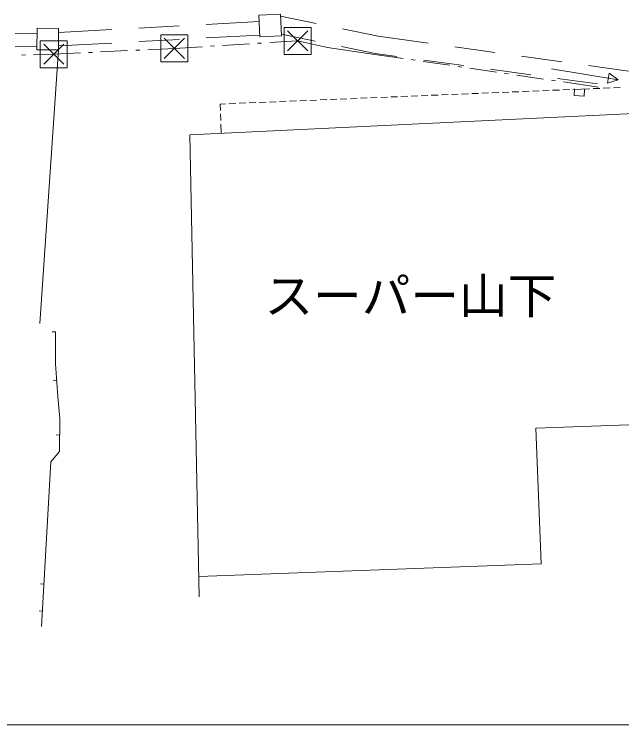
# Model space of a CAD drawing. Units: millimetres, scale not verified. Extents: x 40000 to 680000, y 20000 to 380000.
# Drawn here: x 121900 to 144404, y 255149 to 281466 of the extents above; entities that cross this region are included whole.
import ezdxf
from ezdxf.enums import TextEntityAlignment as Align

# ---------------------------------------------------------------- set-up
doc = ezdxf.new("R2010")
doc.units = ezdxf.units.MM
doc.header["$LTSCALE"] = 1000
for name, color, linetype, lineweight in [('M-BGD', 7, 'Continuous', 13), ('M-BMK-ROW', 30, 'Continuous', 13), ('M-STR-HTXT', 7, 'Continuous', 13)]:
    doc.layers.add(name, color=color, linetype=linetype, lineweight=lineweight)
doc.styles.add('ＭＳ ゴシック', font='')
doc.styles.get('ＭＳ ゴシック').set_extended_font_data('MS Gothic')

msp = doc.modelspace()

# ---------------------------------------------------------------- linework, layer by layer
at = {"layer": 'M-BGD'}
for p, q in [((130963, 281431), (131762, 281466)), ((130998, 280632), (130963, 281431)), ((131797, 280667), (131762, 281466)), ((131765, 281391), (133084, 281122)), ((129006, 281087), (130973, 281194)), ((122738, 280149), (122745, 280949)), ((123545, 280942), (122745, 280949)), ((123538, 280142), (123545, 280942)), ((123544, 280792), (125511, 280898)), ((126510, 280952), (128007, 281033)), ((134064, 280921), (135383, 280651)), ((121941, 280754), (122744, 280765)), ((129015, 280587), (130995, 280694)), ((130998, 280632), (131797, 280667)), ((131795, 280722), (133043, 280466)), ((135383, 280651), (137227, 280395)), ((123540, 280291), (125520, 280398)), ((126518, 280452), (128016, 280533)), ((122739, 280265), (121934, 280253)), ((122738, 280149), (123538, 280142)), ((123538, 280143), (122847, 270009)), ((134023, 280266), (135272, 280011)), ((138217, 280257), (139703, 280051)), ((135272, 280011), (136077, 279900)), ((137068, 279765), (138554, 279562)), ((140693, 279913), (142179, 279707)), ((143170, 279569), (144655, 279362)), ((139545, 279426), (141031, 279223)), ((141805, 279447), (144271, 279039)), ((143871, 278915), (143932, 279285)), ((143932, 279285), (144271, 279039)), ((142022, 279087), (143508, 278884)), ((144271, 279039), (143871, 278915)), ((143217, 278707), (142593, 278679)), ((142640, 278458), (142655, 278707)), ((143592, 278720), (143342, 278710)), ((143967, 278735), (143717, 278725)), ((144341, 278751), (144091, 278741)), ((136848, 278441), (136598, 278431)), ((137222, 278457), (136973, 278446)), ((137597, 278472), (137347, 278462)), ((137972, 278488), (137722, 278477)), ((138346, 278503), (138097, 278493)), ((138721, 278519), (138471, 278508)), ((139096, 278534), (138846, 278524)), ((139470, 278550), (139221, 278539)), ((139845, 278565), (139595, 278555)), ((140220, 278581), (139970, 278570)), ((140594, 278596), (140345, 278586)), ((140969, 278612), (140719, 278601)), ((141344, 278627), (141094, 278617)), ((141718, 278643), (141469, 278632)), ((142093, 278658), (141843, 278648)), ((142468, 278673), (142218, 278663)), ((143004, 278436), (142640, 278458)), ((143019, 278686), (143004, 278436)), ((130478, 278178), (130228, 278168)), ((130853, 278193), (130603, 278183)), ((131227, 278209), (130978, 278199)), ((131602, 278224), (131352, 278214)), ((131977, 278240), (131727, 278230)), ((132351, 278255), (132102, 278245)), ((132726, 278271), (132476, 278261)), ((133101, 278286), (132851, 278276)), ((133475, 278302), (133226, 278291)), ((133850, 278317), (133600, 278307)), ((134225, 278333), (133975, 278322)), ((134600, 278348), (134350, 278338)), ((134974, 278364), (134724, 278353)), ((135349, 278379), (135099, 278369)), ((135724, 278395), (135474, 278384)), ((136098, 278410), (135848, 278400)), ((136473, 278426), (136223, 278415)), ((129729, 278147), (129529, 278139)), ((129538, 277899), (129529, 278139)), ((130103, 278162), (129854, 278152)), ((144859, 277783), (128402, 277001)), ((129553, 277524), (129543, 277774)), ((129571, 277057), (129558, 277399)), ((128402, 277001), (128752, 259891)), ((123429, 269704), (123304, 269704)), ((123429, 269704), (123425, 268519)), ((123425, 268519), (123519, 267305)), ((123472, 267912), (123347, 267902)), ((123519, 267305), (123588, 266496)), ((123588, 266496), (123579, 265265)), ((145245, 266284), (141225, 266135)), ((141225, 266135), (141412, 261111)), ((123583, 265881), (123458, 265882)), ((123579, 265265), (123257, 264888)), ((123257, 264888), (122912, 258786)), ((141412, 261111), (128737, 260639)), ((123001, 260358), (122876, 260365)), ((122944, 259360), (122819, 259367))]:
    msp.add_line(p, q, dxfattribs=at)
at = {"layer": 'M-BMK-ROW'}
for p, q in [((132020, 280855), (132770, 280105)), ((132770, 280855), (132020, 280105)), ((127459, 280574), (128209, 279824)), ((128209, 280574), (127459, 279824)), ((122991, 280360), (123741, 279610)), ((123741, 280360), (122991, 279610)), ((129166, 280281), (129316, 280290)), ((129615, 280309), (130613, 280370)), ((130913, 280389), (131062, 280398)), ((131362, 280416), (132395, 280480)), ((132395, 280480), (133504, 280231)), ((123366, 279985), (124351, 280032)), ((124651, 280046), (124801, 280054)), ((125101, 280068), (126099, 280116)), ((126399, 280130), (126549, 280137)), ((126849, 280152), (127834, 280199)), ((127834, 280199), (128866, 280263)), ((133504, 280231), (135003, 280017)), ((135003, 280017), (136305, 279826)), ((122166, 279953), (122316, 279957)), ((122616, 279965), (123366, 279985)), ((136601, 279783), (136750, 279761)), ((137047, 279718), (138036, 279573)), ((138333, 279529), (138481, 279508)), ((138778, 279464), (139768, 279320)), ((140065, 279276), (140213, 279254)), ((140510, 279211), (141499, 279066)), ((141796, 279023), (141945, 279001)), ((142241, 278958), (143543, 278767))]:
    msp.add_line(p, q, dxfattribs=at)
for points in [[(131895, 280980), (132895, 280980), (132895, 279980), (131895, 279980)], [(127334, 280699), (128334, 280699), (128334, 279699), (127334, 279699)], [(122866, 280485), (123866, 280485), (123866, 279485), (122866, 279485)]]:
    msp.add_lwpolyline(points, close=True, dxfattribs=at)
at = {"layer": 'M-STR-HTXT'}
msp.add_line((69425, 255149), (147585, 255149), dxfattribs=at)

# ---------------------------------------------------------------- texts
at = {"layer": 'M-BGD', "style": 'ＭＳ ゴシック'}
msp.add_text('スーパー山下', height=1320, dxfattribs=at).set_placement((136573, 269982), align=Align.BOTTOM_CENTER)

doc.saveas('drawing.dxf')
